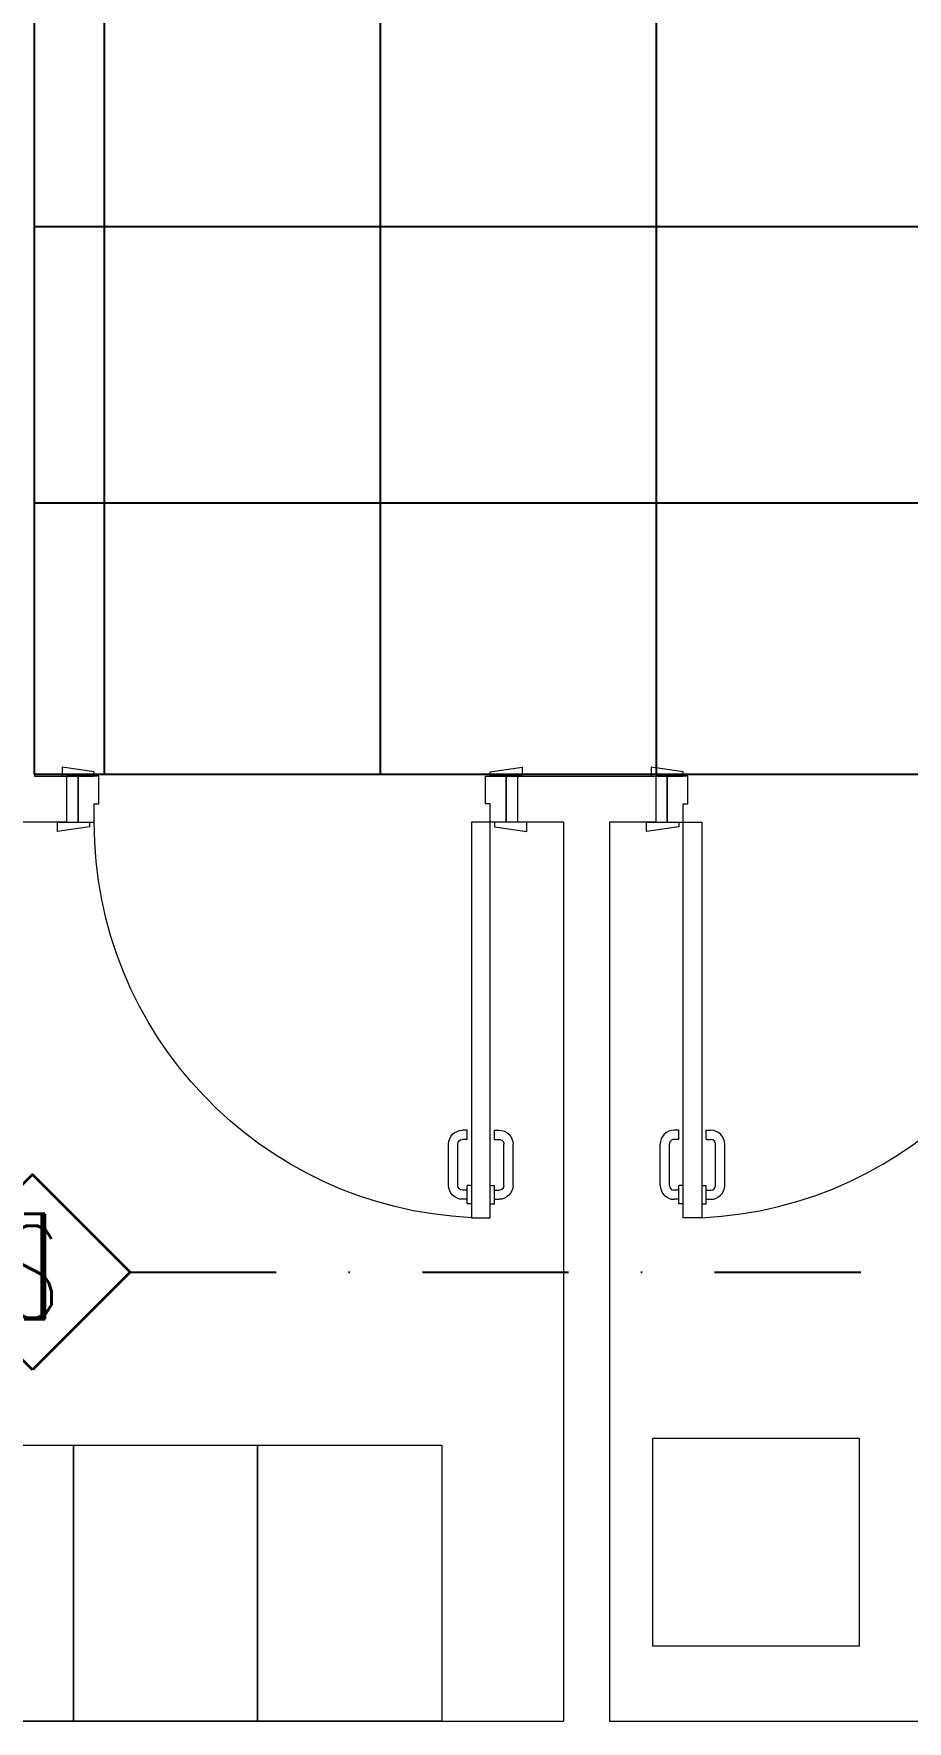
# Model space of a CAD drawing. Header units: inches. Extents: x -246178 to 57169, y -29325 to 19878.
# Drawn here: x 20246 to 22145, y -847 to 2819 of the extents above; entities that cross this region are included whole.
import ezdxf
from ezdxf.enums import TextEntityAlignment as Align

# ---------------------------------------------------------------- set-up
doc = ezdxf.new("R2010")
doc.units = ezdxf.units.IN
doc.header["$LTSCALE"] = 25
doc.header["$MEASUREMENT"] = 0
doc.linetypes.add('DASHDOT', pattern=[25.4, 12.7, -6.35, 0, -6.35])
doc.layers.get('0').update_dxf_attribs({"color": 8})
for name, color, linetype, lineweight in [('00-Ground Floor$0$72_EGR_BASE_TEXT', 252, 'Continuous', 5), ('00-Ground Floor$0$LOADING', 253, 'Continuous', 5), ('00-Ground Floor$0$Walls', 251, 'Continuous', 5), ('00-Ground Floor$0$Wooden Joinery', 251, 'Continuous', 5), ('E-LITE-CLNG-CNDT', 6, 'DASHDOT', 35), ('F-ALRM-CLNG @ 100', 33, 'Continuous', 35), ('F-ALRM-CLNG-CNDT', 51, 'DASHDOT', 25)]:
    doc.layers.add(name, color=color, linetype=linetype, lineweight=lineweight)
doc.layers.add('00-Ground Floor$0$False Ceiling', color=251, linetype='Continuous')
doc.styles.add('00-Ground Floor$0$SIMPLEX', font='SIMPLEX.shx', dxfattribs={"height": 150})
doc.styles.add('DC_Simplex', font='SIMPLEX.shx', dxfattribs={"width": 0.7})

# ---------------------------------------------------------------- blocks, each defined once
blk = doc.blocks.new('00-Ground Floor$0$A$C72370EFE')
at = {"layer": '00-Ground Floor$0$Wooden Joinery'}
for p, q in [((-0.01, -0.03), (-0.01, -0.07)), ((0, -0.03), (-0.01, -0.03)), ((0.04, -0.03), (0.05, -0.03)), ((0.05, -0.03), (0.05, -0.07)), ((-0.05, -0.07), (-0.05, -0.16)), ((-0.03, -0.07), (-0.03, -0.16)), ((-0.01, -0.04), (-0.02, -0.04)), ((-0.01, -0.06), (-0.02, -0.06)), ((0, -0.07), (-0.01, -0.07)), ((0.04, -0.07), (0.05, -0.07)), ((0.05, -0.04), (0.06, -0.04)), ((0.05, -0.06), (0.06, -0.06)), ((0.07, -0.07), (0.07, -0.16)), ((0.09, -0.07), (0.09, -0.16)), ((-0.01, -0.17), (-0.02, -0.17)), ((-0.01, -0.17), (-0.01, -0.19)), ((0.05, -0.17), (0.06, -0.17)), ((0.05, -0.17), (0.05, -0.19)), ((-0.01, -0.19), (-0.02, -0.19)), ((0.05, -0.19), (0.06, -0.19))]:
    blk.add_line(p, q, dxfattribs=at)
for centre, radius, start, end in [((-0.02, -0.07), 0.03, 90, 180), ((-0.02, -0.07), 0.01, 90, 180), ((0.06, -0.07), 0.03, 0, 90), ((0.06, -0.07), 0.01, 0, 90), ((-0.02, -0.16), 0.03, 180, 270), ((-0.02, -0.16), 0.01, 180, 270), ((0.06, -0.16), 0.01, 270, 0), ((0.06, -0.16), 0.03, 270, 0)]:
    blk.add_arc(centre, radius, start, end, dxfattribs=at)
blk = doc.blocks.new('00-Ground Floor$0$A$C5DAD61B4')
at = {"layer": '00-Ground Floor$0$Wooden Joinery'}
for points in [[(80, 959.1), (80, 969.1), (10, 979.1), (10, 959.1)], [(940, 959.1), (940, 969.1), (1010, 979.1), (1010, 959.1)], [(70, 859.1), (70, 849.1), (0, 839.1), (0, 859.1)], [(120, 859.1), (120, 0), (80, 0), (80, 859.1)], [(950, 859.1), (950, 849.1), (1020, 839.1), (1020, 859.1)]]:
    blk.add_lwpolyline(points, close=True, dxfattribs=at)
for points in [[(45, 859.1), (45, 959.1), (20, 959.1), (20, 859.1), (45, 859.1)], [(45, 859.1), (80, 859.1), (80, 899.1), (90, 899.1), (90, 959.1), (45, 959.1), (45, 859.1)], [(975, 859.1), (940, 859.1), (940, 899.1), (930, 899.1), (930, 959.1), (975, 959.1), (975, 859.1)], [(975, 859.1), (975, 959.1), (1000, 959.1), (1000, 859.1), (975, 859.1)]]:
    blk.add_lwpolyline(points, dxfattribs=at)
blk.add_arc((80, 859.1), 860, 272.666, 0, dxfattribs=at)
at = {"layer": '00-Ground Floor$0$Wooden Joinery', "xscale": 999.9999999998854, "yscale": 999.9999999998854, "zscale": 999.9999999998854, "rotation": 180}
blk.add_blockref('00-Ground Floor$0$A$C72370EFE', (120, 0), dxfattribs=at)
blk = doc.blocks.new('00-Ground Floor$0$A$Ce9e1c4c3')
at = {"layer": '00-Ground Floor$0$False Ceiling', "color": 254}
for p, q in [((-79752.1, 1209.6, 0), (-79752.1, 9172.6, 0)), ((-69822.1, 1209.6, 0), (-79752.1, 1209.6, 0))]:
    blk.add_line(p, q, dxfattribs=at)
at = {"layer": '00-Ground Floor$0$False Ceiling', "color": 254, "linetype": 'Continuous'}
for p, q in [((-79600, 1209.6), (-79600, 9172.6)), ((-79000, 1209.6), (-79000, 9172.6)), ((-78400, 1209.6), (-78400, 9172.6)), ((-79752.1, 2400), (-69822.1, 2400)), ((-79752.1, 1800), (-69822.1, 1800))]:
    blk.add_line(p, q, dxfattribs=at)
blk = doc.blocks.new('00-Ground Floor')
at = {"layer": '00-Ground Floor$0$LOADING', "elevation": 0}
for points in [[(20332.9, -847.4), (19932.9, -847.4), (19932.9, -247.4), (20332.9, -247.4)], [(20732.9, -847.4), (20332.9, -847.4), (20332.9, -247.4), (20732.9, -247.4)], [(21132.9, -847.4), (20732.9, -847.4), (20732.9, -247.4), (21132.9, -247.4)], [(21590.8, -683.3), (22040.8, -683.3), (22040.8, -233.3), (21590.8, -233.3)]]:
    blk.add_lwpolyline(points, close=True, dxfattribs=at)
at = {"layer": '00-Ground Floor$0$Walls'}
for p, q in [((20247.9, 3809.1, 0), (20247.9, 1205.7, 0)), ((20247.9, 1205.7, 0), (20317.9, 1205.7, 0)), ((20317.9, 1205.7, 0), (20317.9, 1105.7, 0)), ((21297.9, 1205.7, 0), (21597.9, 1205.7, 0)), ((21297.9, 1205.7, 0), (21297.9, 1105.7, 0)), ((21597.9, 1205.7, 0), (21597.9, 1105.7, 0)), ((20317.9, 1105.7, 0), (20147.9, 1105.7, 0)), ((21397.9, 1105.7, 0), (21297.9, 1105.7, 0)), ((21397.9, 1105.7, 0), (21397.9, -847.4, 0)), ((21597.9, 1105.7, 0), (21497.9, 1105.7, 0)), ((21497.9, 1105.7, 0), (21497.9, -847.4, 0)), ((17932.9, -847.4, 0), (21397.9, -847.4, 0)), ((21497.9, -847.4, 0), (25427.9, -847.4, 0))]:
    blk.add_line(p, q, dxfattribs=at)
at = {"layer": '00-Ground Floor$0$False Ceiling', "color": 254}
blk.add_blockref('00-Ground Floor$0$A$Ce9e1c4c3', (100000, 0), dxfattribs=at)
at = {"layer": '00-Ground Floor$0$Wooden Joinery', "xscale": -1}
blk.add_blockref('00-Ground Floor$0$A$C5DAD61B4', (21317.9, 246.6, 0), dxfattribs=at)
at = {"layer": '00-Ground Floor$0$Wooden Joinery'}
blk.add_blockref('00-Ground Floor$0$A$C5DAD61B4', (21577.9, 246.6, 0), dxfattribs=at)
at = {"layer": '00-Ground Floor$0$72_EGR_BASE_TEXT', "insert": (19804.5, 226.2, 0), "char_height": 150, "attachment_point": 2, "style": '00-Ground Floor$0$SIMPLEX'}
blk.add_mtext('[OPDG56]', dxfattribs=at)
blk = doc.blocks.new('A$C5CF53093')
blk.add_lwpolyline([(0, -212.1), (-212.1, 0), (0, 212.1), (212.1, 0)], close=True)
blk = doc.blocks.new('*U13')
at = {"xscale": 0.01, "yscale": 0.01, "zscale": 0.01}
blk.add_blockref('A$C5CF53093', (0.007, -0.007), dxfattribs=at)
at = {"color": 6, "style": 'DC_Simplex', "width": 0.7, "flags": 8}
blk.add_attdef('TYPE', text='', height=2, rotation=360, dxfattribs=at).set_placement((0, 0), align=Align.MIDDLE_CENTER)

msp = doc.modelspace()

# ---------------------------------------------------------------- linework, layer by layer
at = {"layer": 'F-ALRM-CLNG-CNDT', "elevation": 0}
msp.add_lwpolyline([(20455.8, 128.4), (22596.5, 128.4)], dxfattribs=at)

# ---------------------------------------------------------------- block references
at = {"layer": 'E-LITE-CLNG-CNDT'}
msp.add_blockref('00-Ground Floor', (0, 0), dxfattribs=at)
at = {"layer": 'F-ALRM-CLNG @ 100', "xscale": 100, "yscale": 100, "zscale": 100}
msp.add_blockref('*U13', (20242.9, 129.1, 0), dxfattribs=at).add_auto_attribs({'TYPE': 'S'})

doc.saveas('drawing.dxf')
